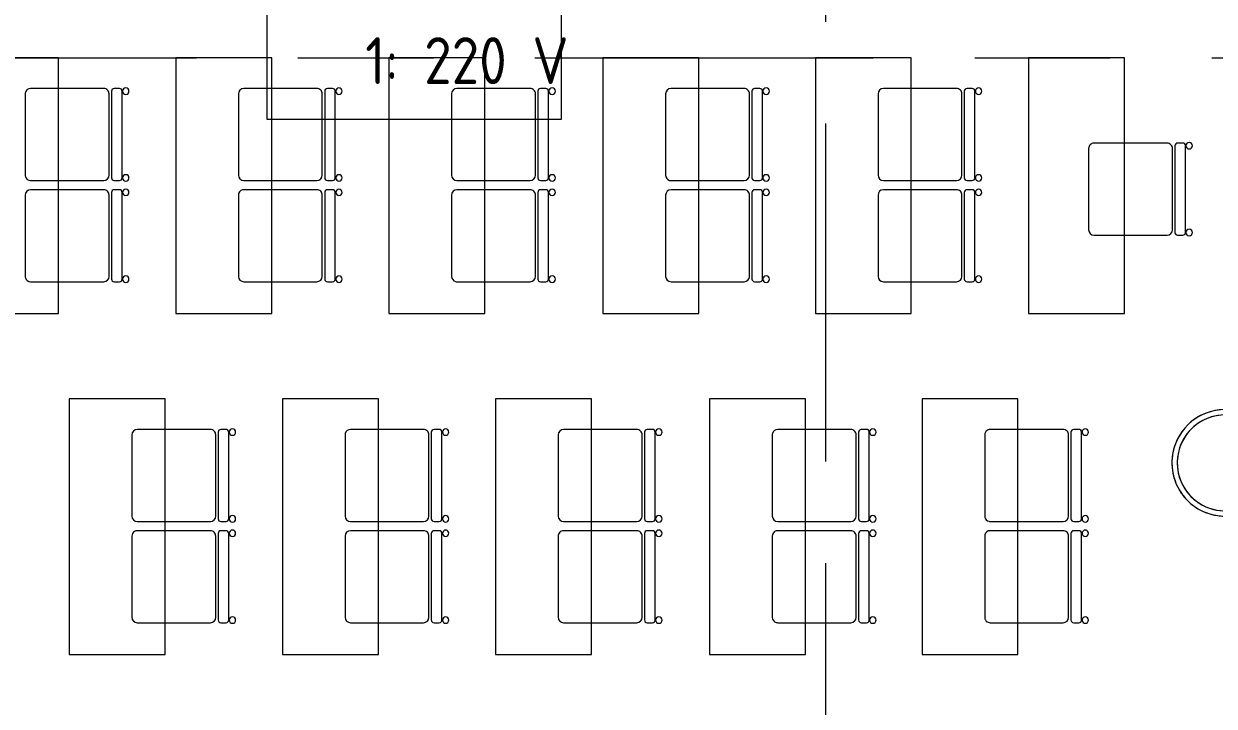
# Model space of a CAD drawing. Header units: millimetres. Extents: x 81609 to 272668, y -8553 to 29000.
# Drawn here: x 112198 to 117782, y 557 to 3760 of the extents above; entities that cross this region are included whole.
import ezdxf

# ---------------------------------------------------------------- set-up
doc = ezdxf.new("R2010")
doc.units = ezdxf.units.MM
doc.linetypes.add('Осевая', pattern=[3175, 635, -476.25, 1587.5, -476.25])
for name, color, linetype, lineweight in [('E-ELEC-FIXT-IDEN', 7, 'Continuous', 9), ('Оси', 7, 'Continuous', 9), ('Оси-2', 7, 'Осевая', 9)]:
    doc.layers.add(name, color=color, linetype=linetype, lineweight=lineweight)
doc.layers.add('I-FURN-1', color=7, linetype='Continuous', lineweight=9, true_color=0xf0f0f0)
doc.styles.add('GOST Common', font='GOST_Common.ttf', dxfattribs={"width": 0.9, "height": 220})

# ---------------------------------------------------------------- blocks, each defined once
blk = doc.blocks.new('Стол базовый прямоугольный - 1_88-26291934-План размещения напольных электротехнических лючков и розеток 2 этажа в осях 23-33')
at = {"layer": 'I-FURN-1'}
for p, q in [((600, 225), (-600, 225)), ((-600, 225), (-600, -225)), ((600, -225), (600, 225)), ((-600, -225), (600, -225))]:
    blk.add_line(p, q, dxfattribs=at)
blk = doc.blocks.new('M_Стул-Breuer - 1_87-V74-План размещения напольных электротехнических лючков и розеток 2 этажа в осях 23-33')
at = {"layer": 'I-FURN-1'}
for p, q in [((190.5, 241.3), (-190.5, 241.3)), ((-215.9, 215.9), (-215.9, 85)), ((215.9, 85), (215.9, 215.9)), ((-215.9, 85), (-215.9, -127)), ((215.9, -127), (215.9, 85)), ((203.2, -163.5), (-203.2, -163.5)), ((-190.5, -152.4), (190.5, -152.4)), ((-215.9, -176.2), (-215.9, -200.8)), ((-203.2, -213.5), (203.2, -213.5)), ((215.9, -200.8), (215.9, -176.2))]:
    blk.add_line(p, q, dxfattribs=at)
for centre, radius, start, end in [((-190.5, 215.9), 25.4, 90, 180), ((190.5, 215.9), 25.4, 0, 90), ((-190.5, -127), 25.4, 180, 270), ((-203.2, -176.2), 12.7, 90, 180), ((190.5, -127), 25.4, 270, 360), ((203.2, -176.2), 12.7, 360, 90), ((-203.5, -230.6), 15.1, 360, 180), ((-203.2, -200.8), 12.7, 180, 270), ((203.7, -230.6), 15.1, 360, 180), ((203.2, -200.8), 12.7, 270, 360), ((-203.5, -230.6), 15.1, 180, 360), ((203.7, -230.6), 15.1, 180, 360)]:
    blk.add_arc(centre, radius, start, end, dxfattribs=at)
blk = doc.blocks.new('M_Стул-Breuer - 1_87-V76-План размещения напольных электротехнических лючков и розеток 2 этажа в осях 23-33')
at = {"layer": 'I-FURN-1'}
for p, q in [((190.5, 241.3), (-190.5, 241.3)), ((-215.9, 215.9), (-215.9, 85)), ((215.9, 85), (215.9, 215.9)), ((-215.9, 85), (-215.9, -127)), ((215.9, -127), (215.9, 85)), ((203.2, -163.5), (-203.2, -163.5)), ((-190.5, -152.4), (190.5, -152.4)), ((-215.9, -176.2), (-215.9, -200.8)), ((-203.2, -213.5), (203.2, -213.5)), ((215.9, -200.8), (215.9, -176.2))]:
    blk.add_line(p, q, dxfattribs=at)
for centre, radius, start, end in [((-190.5, 215.9), 25.4, 90, 165), ((190.5, 215.9), 25.4, 0, 90), ((-190.5, 215.9), 25.4, 165, 180), ((-190.5, -127), 25.4, 180, 270), ((-203.2, -176.2), 12.7, 90, 180), ((190.5, -127), 25.4, 270, 360), ((203.2, -176.2), 12.7, 360, 90), ((-203.5, -230.6), 15.1, 360, 180), ((-203.2, -200.8), 12.7, 180, 270), ((203.7, -230.6), 15.1, 360, 180), ((203.2, -200.8), 12.7, 270, 360), ((-203.5, -230.6), 15.1, 180, 360), ((203.7, -230.6), 15.1, 180, 360)]:
    blk.add_arc(centre, radius, start, end, dxfattribs=at)
blk = doc.blocks.new('M_Стул-Breuer - 1_87-V95-План размещения напольных электротехнических лючков и розеток 2 этажа в осях 23-33')
at = {"layer": 'I-FURN-1'}
for p, q in [((190.5, 241.3), (-190.5, 241.3)), ((-215.9, 215.9), (-215.9, 85)), ((215.9, 85), (215.9, 215.9)), ((-215.9, 85), (-215.9, -127)), ((215.9, -127), (215.9, 85)), ((203.2, -163.5), (-203.2, -163.5)), ((-190.5, -152.4), (190.5, -152.4)), ((-215.9, -176.2), (-215.9, -200.8)), ((-203.2, -213.5), (203.2, -213.5)), ((215.9, -200.8), (215.9, -176.2))]:
    blk.add_line(p, q, dxfattribs=at)
for centre, radius, start, end in [((-190.5, 215.9), 25.4, 90, 180), ((190.5, 215.9), 25.4, 15, 90), ((190.5, 215.9), 25.4, 0, 15), ((-190.5, -127), 25.4, 180, 270), ((-203.2, -176.2), 12.7, 90, 180), ((190.5, -127), 25.4, 270, 360), ((203.2, -176.2), 12.7, 360, 90), ((-203.5, -230.6), 15.1, 360, 180), ((-203.2, -200.8), 12.7, 180, 270), ((203.7, -230.6), 15.1, 360, 180), ((203.2, -200.8), 12.7, 270, 360), ((-203.5, -230.6), 15.1, 180, 360), ((203.7, -230.6), 15.1, 180, 360)]:
    blk.add_arc(centre, radius, start, end, dxfattribs=at)
blk = doc.blocks.new('M_Стул-Breuer - 1_87-V75-План размещения напольных электротехнических лючков и розеток 2 этажа в осях 23-33')
at = {"layer": 'I-FURN-1'}
for p, q in [((190.5, 241.3), (-190.5, 241.3)), ((-215.9, 215.9), (-215.9, 85)), ((215.9, 85), (215.9, 215.9)), ((-215.9, 85), (-215.9, -127)), ((215.9, -127), (215.9, 85)), ((203.2, -163.5), (-203.2, -163.5)), ((-190.5, -152.4), (190.5, -152.4)), ((-215.9, -176.2), (-215.9, -200.8)), ((-203.2, -213.5), (203.2, -213.5)), ((215.9, -200.8), (215.9, -176.2))]:
    blk.add_line(p, q, dxfattribs=at)
for centre, radius, start, end in [((-190.5, 215.9), 25.4, 105, 180), ((-190.5, 215.9), 25.4, 90, 105), ((190.5, 215.9), 25.4, 0, 90), ((-190.5, -127), 25.4, 180, 270), ((-203.2, -176.2), 12.7, 90, 180), ((190.5, -127), 25.4, 270, 360), ((203.2, -176.2), 12.7, 360, 90), ((-203.5, -230.6), 15.1, 360, 180), ((-203.2, -200.8), 12.7, 180, 270), ((203.7, -230.6), 15.1, 360, 180), ((203.2, -200.8), 12.7, 270, 360), ((-203.5, -230.6), 15.1, 180, 360), ((203.7, -230.6), 15.1, 180, 360)]:
    blk.add_arc(centre, radius, start, end, dxfattribs=at)
blk = doc.blocks.new('M_Стул-Breuer - 1_87-V96-План размещения напольных электротехнических лючков и розеток 2 этажа в осях 23-33')
at = {"layer": 'I-FURN-1'}
for p, q in [((190.5, 241.3), (-190.5, 241.3)), ((-215.9, 215.9), (-215.9, 85)), ((215.9, 85), (215.9, 215.9)), ((-215.9, 85), (-215.9, -127)), ((215.9, -127), (215.9, 85)), ((203.2, -163.5), (-203.2, -163.5)), ((-190.5, -152.4), (190.5, -152.4)), ((-215.9, -176.2), (-215.9, -200.8)), ((-203.2, -213.5), (203.2, -213.5)), ((215.9, -200.8), (215.9, -176.2))]:
    blk.add_line(p, q, dxfattribs=at)
for centre, radius, start, end in [((-190.5, 215.9), 25.4, 105, 180), ((-190.5, 215.9), 25.4, 90, 105), ((190.5, 215.9), 25.4, 75, 90), ((190.5, 215.9), 25.4, 0, 75), ((-190.5, -127), 25.4, 180, 270), ((-203.2, -176.2), 12.7, 90, 180), ((190.5, -127), 25.4, 270, 360), ((203.2, -176.2), 12.7, 360, 90), ((-203.5, -230.6), 15.1, 360, 180), ((-203.2, -200.8), 12.7, 180, 270), ((203.7, -230.6), 15.1, 360, 180), ((203.2, -200.8), 12.7, 270, 360), ((-203.5, -230.6), 15.1, 180, 360), ((203.7, -230.6), 15.1, 180, 360)]:
    blk.add_arc(centre, radius, start, end, dxfattribs=at)
blk = doc.blocks.new('M_Стул-Breuer - 1_87-V97-План размещения напольных электротехнических лючков и розеток 2 этажа в осях 23-33')
at = {"layer": 'I-FURN-1'}
for p, q in [((190.5, 241.3), (-190.5, 241.3)), ((-215.9, 215.9), (-215.9, 85)), ((215.9, 85), (215.9, 215.9)), ((-215.9, 85), (-215.9, -127)), ((215.9, -127), (215.9, 85)), ((203.2, -163.5), (-203.2, -163.5)), ((-190.5, -152.4), (190.5, -152.4)), ((-215.9, -176.2), (-215.9, -200.8)), ((-203.2, -213.5), (203.2, -213.5)), ((215.9, -200.8), (215.9, -176.2))]:
    blk.add_line(p, q, dxfattribs=at)
for centre, radius, start, end in [((-190.5, 215.9), 25.4, 135, 180), ((-190.5, 215.9), 25.4, 105, 135), ((-190.5, 215.9), 25.4, 90, 105), ((190.5, 215.9), 25.4, 75, 90), ((190.5, 215.9), 25.4, 0, 75), ((-190.5, -127), 25.4, 180, 270), ((-203.2, -176.2), 12.7, 90, 180), ((190.5, -127), 25.4, 270, 360), ((203.2, -176.2), 12.7, 360, 90), ((-203.5, -230.6), 15.1, 360, 180), ((-203.2, -200.8), 12.7, 180, 270), ((203.7, -230.6), 15.1, 360, 180), ((203.2, -200.8), 12.7, 270, 360), ((-203.5, -230.6), 15.1, 180, 360), ((203.7, -230.6), 15.1, 180, 360)]:
    blk.add_arc(centre, radius, start, end, dxfattribs=at)
blk = doc.blocks.new('M_Стул-Breuer - 1_87-V98-План размещения напольных электротехнических лючков и розеток 2 этажа в осях 23-33')
at = {"layer": 'I-FURN-1'}
for p, q in [((190.5, 241.3), (-190.5, 241.3)), ((-215.9, 215.9), (-215.9, 85)), ((215.9, 85), (215.9, 215.9)), ((-215.9, 85), (-215.9, -127)), ((215.9, -127), (215.9, 85)), ((203.2, -163.5), (-203.2, -163.5)), ((-190.5, -152.4), (190.5, -152.4)), ((-215.9, -176.2), (-215.9, -200.8)), ((-203.2, -213.5), (203.2, -213.5)), ((215.9, -200.8), (215.9, -176.2))]:
    blk.add_line(p, q, dxfattribs=at)
for centre, radius, start, end in [((-190.5, 215.9), 25.4, 105, 165), ((-190.5, 215.9), 25.4, 90, 105), ((190.5, 215.9), 25.4, 75, 90), ((190.5, 215.9), 25.4, 45, 75), ((190.5, 215.9), 25.4, 0, 45), ((-190.5, 215.9), 25.4, 165, 180), ((-190.5, -127), 25.4, 180, 270), ((-203.2, -176.2), 12.7, 90, 180), ((190.5, -127), 25.4, 270, 360), ((203.2, -176.2), 12.7, 360, 90), ((-203.5, -230.6), 15.1, 360, 180), ((-203.2, -200.8), 12.7, 180, 270), ((203.7, -230.6), 15.1, 360, 180), ((203.2, -200.8), 12.7, 270, 360), ((-203.5, -230.6), 15.1, 180, 360), ((203.7, -230.6), 15.1, 180, 360)]:
    blk.add_arc(centre, radius, start, end, dxfattribs=at)
blk = doc.blocks.new('M_Стул-Breuer - 1_87-V99-План размещения напольных электротехнических лючков и розеток 2 этажа в осях 23-33')
at = {"layer": 'I-FURN-1'}
for p, q in [((190.5, 241.3), (-190.5, 241.3)), ((-215.9, 215.9), (-215.9, 85)), ((215.9, 85), (215.9, 215.9)), ((-215.9, 85), (-215.9, -127)), ((215.9, -127), (215.9, 85)), ((203.2, -163.5), (-203.2, -163.5)), ((-190.5, -152.4), (190.5, -152.4)), ((-215.9, -176.2), (-215.9, -200.8)), ((-203.2, -213.5), (203.2, -213.5)), ((215.9, -200.8), (215.9, -176.2))]:
    blk.add_line(p, q, dxfattribs=at)
for centre, radius, start, end in [((-190.5, 215.9), 25.4, 90, 165), ((190.5, 215.9), 25.4, 15, 90), ((-190.5, 215.9), 25.4, 165, 180), ((190.5, 215.9), 25.4, 0, 15), ((-190.5, -127), 25.4, 180, 270), ((-203.2, -176.2), 12.7, 90, 180), ((190.5, -127), 25.4, 270, 360), ((203.2, -176.2), 12.7, 360, 90), ((-203.5, -230.6), 15.1, 360, 180), ((-203.2, -200.8), 12.7, 180, 270), ((203.7, -230.6), 15.1, 360, 180), ((203.2, -200.8), 12.7, 270, 360), ((-203.5, -230.6), 15.1, 180, 360), ((203.7, -230.6), 15.1, 180, 360)]:
    blk.add_arc(centre, radius, start, end, dxfattribs=at)
blk = doc.blocks.new('M_Стул-Breuer - 1_87-V77-План размещения напольных электротехнических лючков и розеток 2 этажа в осях 23-33')
at = {"layer": 'I-FURN-1'}
for p, q in [((190.5, 241.3), (-190.5, 241.3)), ((-215.9, 215.9), (-215.9, 85)), ((215.9, 85), (215.9, 215.9)), ((-215.9, 85), (-215.9, -127)), ((215.9, -127), (215.9, 85)), ((203.2, -163.5), (-203.2, -163.5)), ((-190.5, -152.4), (190.5, -152.4)), ((-215.9, -176.2), (-215.9, -200.8)), ((-203.2, -213.5), (203.2, -213.5)), ((215.9, -200.8), (215.9, -176.2))]:
    blk.add_line(p, q, dxfattribs=at)
for centre, radius, start, end in [((-190.5, 215.9), 25.4, 90, 180), ((190.5, 215.9), 25.4, 75, 90), ((190.5, 215.9), 25.4, 0, 75), ((-190.5, -127), 25.4, 180, 270), ((-203.2, -176.2), 12.7, 90, 180), ((190.5, -127), 25.4, 270, 360), ((203.2, -176.2), 12.7, 360, 90), ((-203.5, -230.6), 15.1, 360, 180), ((-203.2, -200.8), 12.7, 180, 270), ((203.7, -230.6), 15.1, 360, 180), ((203.2, -200.8), 12.7, 270, 360), ((-203.5, -230.6), 15.1, 180, 360), ((203.7, -230.6), 15.1, 180, 360)]:
    blk.add_arc(centre, radius, start, end, dxfattribs=at)
blk = doc.blocks.new('M_Стул-Breuer - 1_87-V81-План размещения напольных электротехнических лючков и розеток 2 этажа в осях 23-33')
at = {"layer": 'I-FURN-1'}
for p, q in [((190.5, 241.3), (-190.5, 241.3)), ((-215.9, 215.9), (-215.9, 85)), ((215.9, 85), (215.9, 215.9)), ((-215.9, 85), (-215.9, -127)), ((215.9, -127), (215.9, 85)), ((203.2, -163.5), (-203.2, -163.5)), ((-190.5, -152.4), (190.5, -152.4)), ((-215.9, -176.2), (-215.9, -200.8)), ((-203.2, -213.5), (203.2, -213.5)), ((215.9, -200.8), (215.9, -176.2))]:
    blk.add_line(p, q, dxfattribs=at)
for centre, radius, start, end in [((-190.5, 215.9), 25.4, 90, 180), ((190.5, 215.9), 25.4, 45, 90), ((190.5, 215.9), 25.4, 0, 45), ((-190.5, -127), 25.4, 180, 270), ((-203.2, -176.2), 12.7, 90, 180), ((190.5, -127), 25.4, 270, 360), ((203.2, -176.2), 12.7, 360, 90), ((-203.5, -230.6), 15.1, 360, 180), ((-203.2, -200.8), 12.7, 180, 270), ((203.7, -230.6), 15.1, 360, 180), ((203.2, -200.8), 12.7, 270, 360), ((-203.5, -230.6), 15.1, 180, 360), ((203.7, -230.6), 15.1, 180, 360)]:
    blk.add_arc(centre, radius, start, end, dxfattribs=at)
blk = doc.blocks.new('M_Стул-Breuer - 1_87-25466819-План размещения напольных электротехнических лючков и розеток 2 этажа в осях 23-33')
at = {"layer": 'I-FURN-1'}
for p, q in [((190.5, 241.3), (-190.5, 241.3)), ((-215.9, 215.9), (-215.9, 85)), ((215.9, 85), (215.9, 215.9)), ((-215.9, 85), (-215.9, -127)), ((215.9, -127), (215.9, 85)), ((203.2, -163.5), (-203.2, -163.5)), ((-190.5, -152.4), (190.5, -152.4)), ((-215.9, -176.2), (-215.9, -200.8)), ((-203.2, -213.5), (203.2, -213.5)), ((215.9, -200.8), (215.9, -176.2))]:
    blk.add_line(p, q, dxfattribs=at)
for centre, radius, start, end in [((-190.5, 215.9), 25.4, 90, 180), ((190.5, 215.9), 25.4, 30, 90), ((190.5, 215.9), 25.4, 0, 30), ((-190.5, -127), 25.4, 180, 270), ((-203.2, -176.2), 12.7, 90, 180), ((190.5, -127), 25.4, 270, 360), ((203.2, -176.2), 12.7, 360, 90), ((-203.5, -230.6), 15.1, 360, 180), ((-203.2, -200.8), 12.7, 180, 270), ((203.7, -230.6), 15.1, 360, 180), ((203.2, -200.8), 12.7, 270, 360), ((-203.5, -230.6), 15.1, 180, 360), ((203.7, -230.6), 15.1, 180, 360)]:
    blk.add_arc(centre, radius, start, end, dxfattribs=at)
blk = doc.blocks.new('ПУФ1 - 500_500 2-V101-План размещения напольных электротехнических лючков и розеток 2 этажа в осях 23-33')
at = {"layer": 'I-FURN-1'}
for radius, start, end in [(250, 360, 180), (225, 0, 180), (225, 360, 141.4286), (250, 102.8571, 128.5714), (250, 0, 102.8571), (250, 128.5714, 180), (225, 141.4286, 167.1429), (250, 180, 360), (250, 180, 334.2857), (225, 167.1429, 180), (225, 180, 205.7143), (225, 180, 360), (225, 334.2857, 360), (250, 334.2857, 360), (225, 205.7143, 334.2857)]:
    blk.add_arc((0, 0), radius, start, end, dxfattribs=at)
blk = doc.blocks.new('M_Стул-Breuer - 1_87-V109-План размещения напольных электротехнических лючков и розеток 2 этажа в осях 23-33')
at = {"layer": 'I-FURN-1'}
for p, q in [((190.5, 241.3), (-190.5, 241.3)), ((-215.9, 215.9), (-215.9, 72.8)), ((215.9, 72.8), (215.9, 215.9)), ((-215.9, 72.8), (-215.9, -127)), ((215.9, -127), (215.9, 72.8)), ((203.2, -163.5), (-203.2, -163.5)), ((-190.5, -152.4), (190.5, -152.4)), ((-215.9, -176.2), (-215.9, -200.8)), ((-203.2, -213.5), (203.2, -213.5)), ((215.9, -200.8), (215.9, -176.2))]:
    blk.add_line(p, q, dxfattribs=at)
for centre, radius, start, end in [((-190.5, 215.9), 25.4, 90, 180), ((190.5, 215.9), 25.4, 45, 90), ((190.5, 215.9), 25.4, 0, 45), ((-190.5, -127), 25.4, 180, 270), ((-203.2, -176.2), 12.7, 90, 180), ((190.5, -127), 25.4, 270, 360), ((203.2, -176.2), 12.7, 360, 90), ((-203.5, -230.6), 15.1, 360, 180), ((-203.2, -200.8), 12.7, 180, 270), ((203.7, -230.6), 15.1, 360, 180), ((203.2, -200.8), 12.7, 270, 360), ((-203.5, -230.6), 15.1, 180, 360), ((203.7, -230.6), 15.1, 180, 360)]:
    blk.add_arc(centre, radius, start, end, dxfattribs=at)

msp = doc.modelspace()

# ---------------------------------------------------------------- linework, layer by layer
at = {"layer": 'E-ELEC-FIXT-IDEN', "flags": 128}
msp.add_lwpolyline([(113339.4, 4238.2), (114718.4, 4238.2), (114718.4, 3310.2), (113339.4, 3310.2)], close=True, dxfattribs=at)
at = {"layer": 'Оси'}
msp.add_line((115960, -1906.3), (115960, 593.7), dxfattribs=at)
at = {"layer": 'Оси-2'}
for p, q in [((115960, 593.7), (115960, 19415.1)), ((84909.3, 3600), (122760, 3600))]:
    msp.add_line(p, q, dxfattribs=at)

# ---------------------------------------------------------------- block references
at = {"layer": 'I-FURN-1'}
for name, p, rotation in [('Стол базовый прямоугольный - 1_88-26291934-План размещения напольных электротехнических лючков и розеток 2 этажа в осях 23-33', (112136.1, 3000), 90), ('Стол базовый прямоугольный - 1_88-26291934-План размещения напольных электротехнических лючков и розеток 2 этажа в осях 23-33', (113136.1, 3000), 90), ('Стол базовый прямоугольный - 1_88-26291934-План размещения напольных электротехнических лючков и розеток 2 этажа в осях 23-33', (114136.1, 3000), 90), ('Стол базовый прямоугольный - 1_88-26291934-План размещения напольных электротехнических лючков и розеток 2 этажа в осях 23-33', (115140, 3000), 90), ('Стол базовый прямоугольный - 1_88-26291934-План размещения напольных электротехнических лючков и розеток 2 этажа в осях 23-33', (116136.3, 3000), 90), ('Стол базовый прямоугольный - 1_88-26291934-План размещения напольных электротехнических лючков и розеток 2 этажа в осях 23-33', (117136.3, 3000), 90), ('M_Стул-Breuer - 1_87-V96-План размещения напольных электротехнических лючков и розеток 2 этажа в осях 23-33', (112446.1, 3240), 90.00000000000006), ('M_Стул-Breuer - 1_87-V74-План размещения напольных электротехнических лючков и розеток 2 этажа в осях 23-33', (113446.1, 3240), 90.00000000000006), ('M_Стул-Breuer - 1_87-V74-План размещения напольных электротехнических лючков и розеток 2 этажа в осях 23-33', (114446.1, 3240), 90.00000000000006), ('M_Стул-Breuer - 1_87-V76-План размещения напольных электротехнических лючков и розеток 2 этажа в осях 23-33', (115450, 3240), 90.00000000000006), ('M_Стул-Breuer - 1_87-V74-План размещения напольных электротехнических лючков и розеток 2 этажа в осях 23-33', (116446.3, 3240), 90.00000000000006), ('M_Стул-Breuer - 1_87-V109-План размещения напольных электротехнических лючков и розеток 2 этажа в осях 23-33', (117434.1, 2983.8), 90.00000000000006), ('M_Стул-Breuer - 1_87-V75-План размещения напольных электротехнических лючков и розеток 2 этажа в осях 23-33', (112446.1, 2765), 90.00000000000006), ('M_Стул-Breuer - 1_87-V95-План размещения напольных электротехнических лючков и розеток 2 этажа в осях 23-33', (113446.1, 2765), 90.00000000000006), ('M_Стул-Breuer - 1_87-V76-План размещения напольных электротехнических лючков и розеток 2 этажа в осях 23-33', (114446.1, 2765), 90.00000000000006), ('M_Стул-Breuer - 1_87-V74-План размещения напольных электротехнических лючков и розеток 2 этажа в осях 23-33', (115450, 2765), 90.00000000000006), ('M_Стул-Breuer - 1_87-V74-План размещения напольных электротехнических лючков и розеток 2 этажа в осях 23-33', (116446.3, 2765), 90.00000000000006), ('Стол базовый прямоугольный - 1_88-26291934-План размещения напольных электротехнических лючков и розеток 2 этажа в осях 23-33', (112636.4, 1400.1), 90), ('Стол базовый прямоугольный - 1_88-26291934-План размещения напольных электротехнических лючков и розеток 2 этажа в осях 23-33', (113636.4, 1400.1), 90), ('Стол базовый прямоугольный - 1_88-26291934-План размещения напольных электротехнических лючков и розеток 2 этажа в осях 23-33', (114636.4, 1400.1), 90), ('Стол базовый прямоугольный - 1_88-26291934-План размещения напольных электротехнических лючков и розеток 2 этажа в осях 23-33', (115640.3, 1400.1), 90), ('Стол базовый прямоугольный - 1_88-26291934-План размещения напольных электротехнических лючков и розеток 2 этажа в осях 23-33', (116636.6, 1400.1), 90), ('ПУФ1 - 500_500 2-V101-План размещения напольных электротехнических лючков и розеток 2 этажа в осях 23-33', (117833.3, 1699.3), 184.6613193387897), ('M_Стул-Breuer - 1_87-V74-План размещения напольных электротехнических лючков и розеток 2 этажа в осях 23-33', (112946.4, 1640.1), 90.00000000000006), ('M_Стул-Breuer - 1_87-V77-План размещения напольных электротехнических лючков и розеток 2 этажа в осях 23-33', (113946.4, 1640.1), 90.00000000000006), ('M_Стул-Breuer - 1_87-V74-План размещения напольных электротехнических лючков и розеток 2 этажа в осях 23-33', (114946.4, 1640.1), 90.00000000000006), ('M_Стул-Breuer - 1_87-V77-План размещения напольных электротехнических лючков и розеток 2 этажа в осях 23-33', (115950.3, 1640.1), 90.00000000000006), ('M_Стул-Breuer - 1_87-V98-План размещения напольных электротехнических лючков и розеток 2 этажа в осях 23-33', (116946.6, 1640.1), 90.00000000000006), ('M_Стул-Breuer - 1_87-25466819-План размещения напольных электротехнических лючков и розеток 2 этажа в осях 23-33', (112946.4, 1165.1), 90.00000000000006), ('M_Стул-Breuer - 1_87-V74-План размещения напольных электротехнических лючков и розеток 2 этажа в осях 23-33', (113946.4, 1165.1), 90.00000000000006), ('M_Стул-Breuer - 1_87-V81-План размещения напольных электротехнических лючков и розеток 2 этажа в осях 23-33', (114946.4, 1165.1), 90.00000000000006), ('M_Стул-Breuer - 1_87-V99-План размещения напольных электротехнических лючков и розеток 2 этажа в осях 23-33', (115950.3, 1165.1), 90.00000000000006), ('M_Стул-Breuer - 1_87-V97-План размещения напольных электротехнических лючков и розеток 2 этажа в осях 23-33', (116946.6, 1165.1), 90.00000000000006)]:
    msp.add_blockref(name, p, dxfattribs=dict(at, rotation=rotation))

# ---------------------------------------------------------------- texts
at = {"layer": 'E-ELEC-FIXT-IDEN', "insert": (113439.4, 3696.7), "char_height": 220, "width": 1291.519, "attachment_point": 1, "style": 'GOST Common'}
msp.add_mtext('   1: 220 V', dxfattribs=at)

doc.saveas('drawing.dxf')
